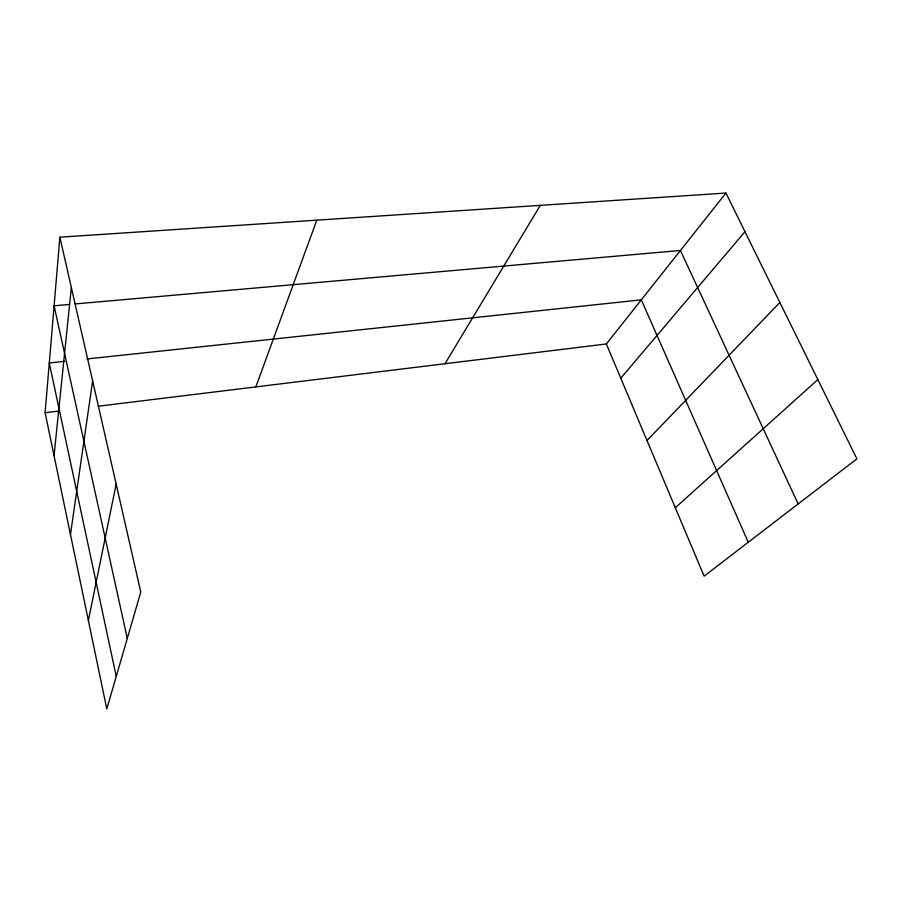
<?xml version="1.0" encoding="UTF-8"?>
<svg xmlns="http://www.w3.org/2000/svg" width="902" height="902" viewBox="0 0 902 902"><rect width="100%" height="100%" fill="white"/><g stroke="black" fill="none" stroke-linecap="round" stroke-linejoin="round"><path stroke-width="1.35" d="M59.87 237.192L140.78 592.039L106.797 708.949L45.1 412.721L59.87 237.192L725.941 193.051L856.9 458.847L704.112 576.152L606.358 343.966L725.941 193.051M54.052 455.69L71.348 287.512M70.469 534.525L92.624 380.824M88.373 620.486L116.166 484.092M255.841 386.902L316.782 220.167M445.002 363.731L540.309 205.352M620.779 378.197L744.973 231.69M647.005 440.503L779.869 302.497M675.316 507.736L817.855 379.607M45.1 412.721L59.081 411.008M98.239 406.216L606.358 343.966M64.685 361.33L49.283 362.976L116.245 676.444M87.088 358.94L641.322 299.847L748.254 542.26M69.465 304.436L54.097 305.789L127.283 638.469M75.058 303.94L680.435 250.474L798.157 503.947"/></g></svg>
